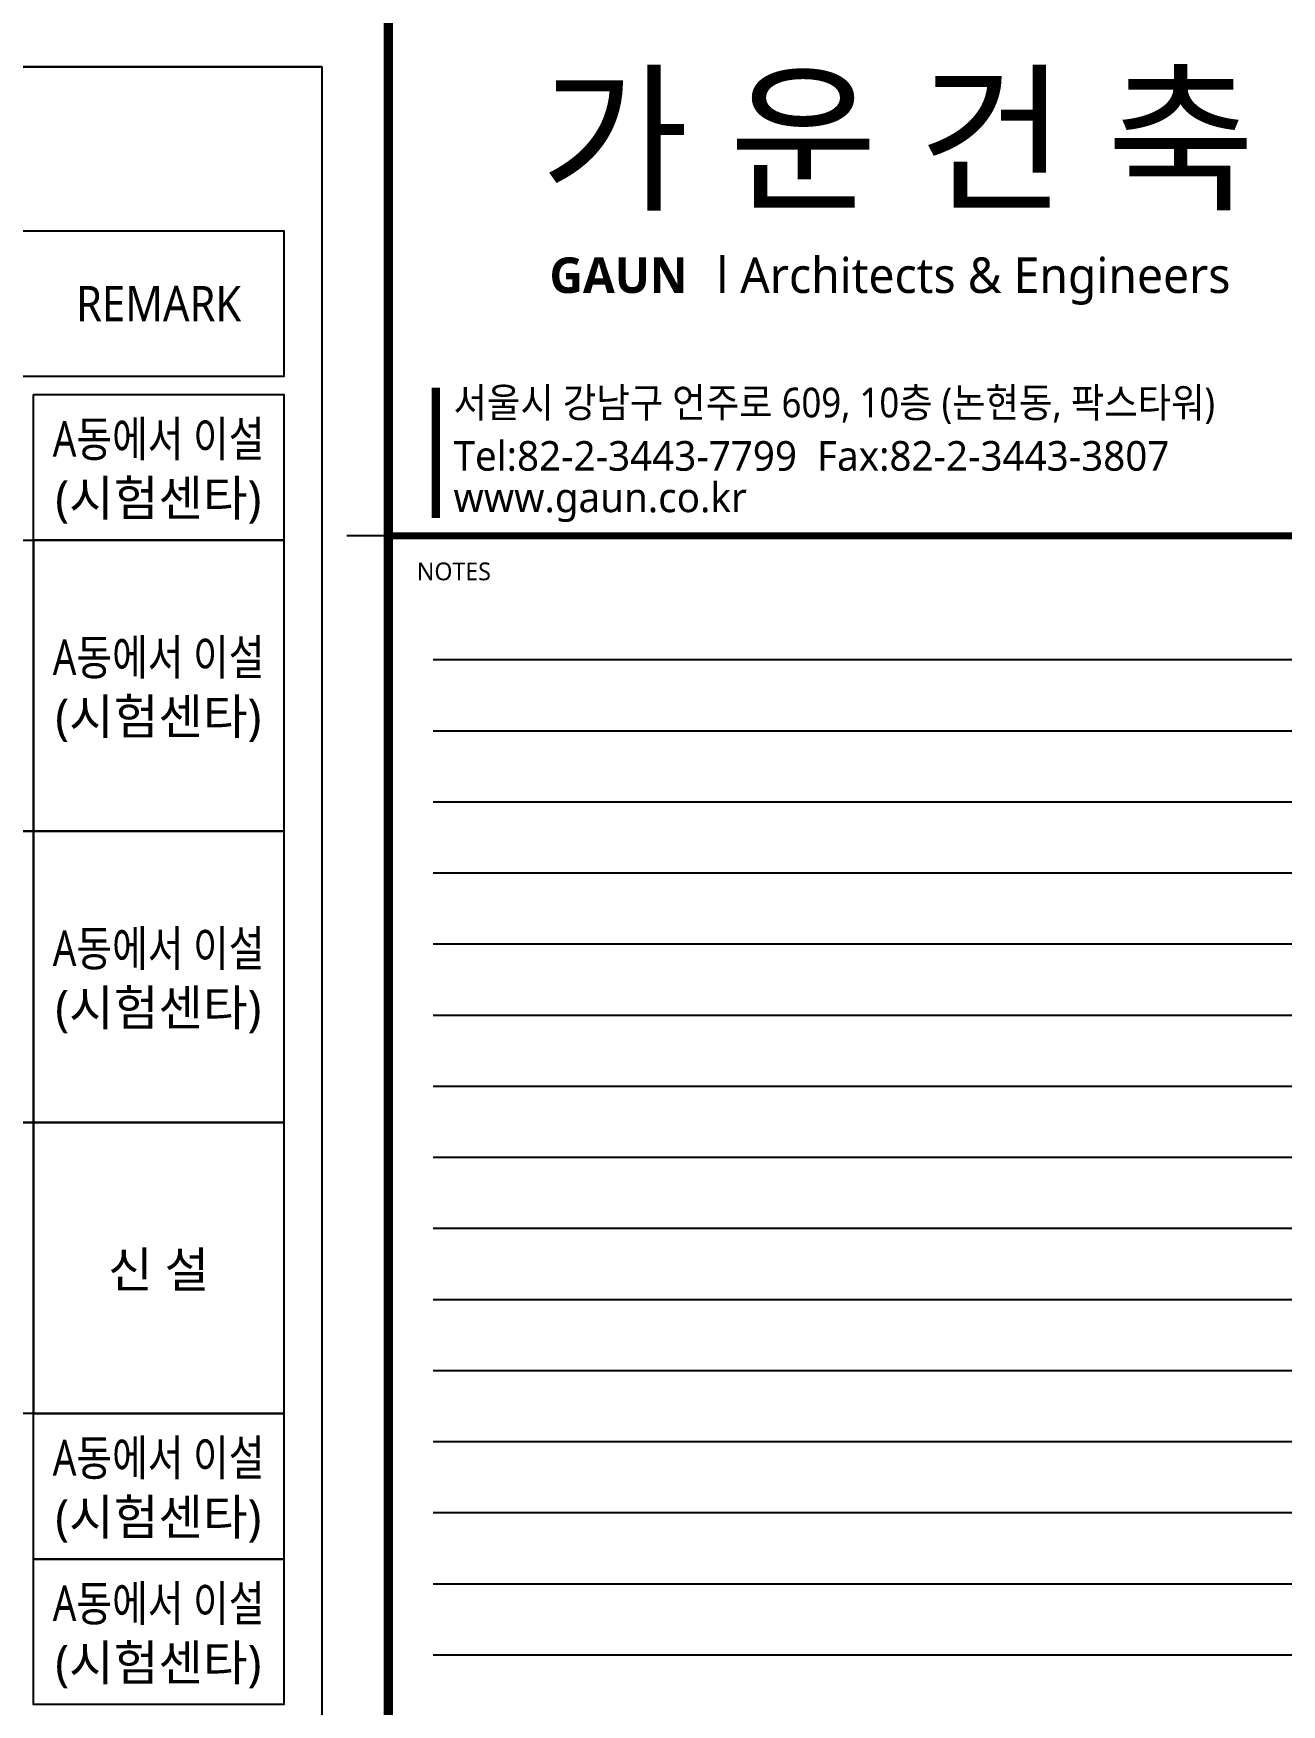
# Model space of a CAD drawing. Header units: millimetres. Extents: x 3355 to 129505, y 4600 to 34300.
# Drawn here: x 38531 to 43800, y 21418 to 28471 of the extents above; entities that cross this region are included whole.
import ezdxf
from ezdxf.enums import TextEntityAlignment as Align
from ezdxf.xclip import XClip

# ---------------------------------------------------------------- set-up
doc = ezdxf.new("R2010")
doc.units = ezdxf.units.MM
doc.header["$LTSCALE"] = 800
doc.header["$XCLIPFRAME"] = 0
for name, pattern in [('CEN', [62, 60, -1, 0, -1]), ('DASH', [0.35, 0.25, -0.1]), ('점선1', [2, 1.25, -0.75])]:
    doc.linetypes.add(name, pattern=pattern)
doc.layers.get('Defpoints').update_dxf_attribs({"color": 167})
for name, color, linetype in [('arch', 8, 'Continuous'), ('MISC', 11, 'Continuous'), ('SYM', 3, 'Continuous'), ('XR-SHEET-SHT', 5, 'Continuous'), ('XR-SHEET-TEXT', 3, 'Continuous'), ('XREF', 7, 'CEN')]:
    doc.layers.add(name, color=color, linetype=linetype)
doc.layers.add('XR-SHEET-TEMP', color=171, linetype='Continuous', plot=False)
doc.layers.add('건축도면', color=9, linetype='Continuous', lineweight=25)
doc.styles.add('GHS', font='malgun.ttf')
doc.styles.add('XR-SHEET$0$XREF-Form$0$맑은고딕', font='malgun.ttf')
doc.styles.add('맑은고딕B', font='malgunbd.ttf')

# ---------------------------------------------------------------- blocks, each defined once
blk = doc.blocks.new('XR-PLAN', base_point=(461, 408.4))
at = {"layer": 'arch', "linetype": 'DASH'}
blk.add_lwpolyline([(58193.9, 55900), (41700, 55900), (41700, 43269), (58193.9, 43269)], close=True, dxfattribs=at)
blk = doc.blocks.new('XR-FORM-EE', base_point=(461, 408))
at = {"layer": 'Defpoints', "linetype": 'Continuous', "ltscale": 2}
for points in [[(147457, 84911), (163900, 84911)], [(147457, 83711), (163900, 83711)], [(147457, 82511), (163900, 82511)], [(147457, 81311), (163900, 81311)], [(147457, 80111), (163900, 80111)], [(147457, 78911), (163900, 78911)], [(147457, 77711), (163900, 77711)], [(147457, 76511), (163900, 76511)], [(147457, 75311), (163900, 75311)], [(147457, 74111), (163900, 74111)], [(147457, 72911), (163900, 72911)], [(147457, 71711), (163900, 71711)], [(147457, 70511), (163900, 70511)], [(147457, 69311), (163900, 69311)], [(147457, 68111), (163900, 68111)]]:
    blk.add_lwpolyline(points, dxfattribs=at)
at = {"layer": 'XR-SHEET-SHT', "color": 5}
for points, const_width in [([(146700, 114600), (146700, 4200)], 160), ([(146700, 87000), (163900, 87000)], 114)]:
    blk.add_lwpolyline(points, dxfattribs=dict(at, const_width=const_width))
at = {"layer": 'XR-SHEET-SHT', "color": 7, "const_width": 140}
blk.add_lwpolyline([(147500, 89500), (147500, 87300)], dxfattribs=at)
at = {"layer": 'XR-SHEET-TEMP'}
blk.add_line((146700, 87000), (146000, 87000), dxfattribs=at)
at = {"layer": 'XR-SHEET-SHT', "color": 3, "style": '맑은고딕B'}
blk.add_text('GAUN ', height=600, dxfattribs=at).set_placement((150686, 91400), align=Align.MIDDLE_CENTER)
at = {"layer": 'XR-SHEET-SHT', "color": 7, "style": 'XR-SHEET$0$XREF-Form$0$맑은고딕'}
blk.add_text('l Architects & Engineers', height=600, dxfattribs=at).set_placement((156577, 91400), align=Align.MIDDLE_CENTER)
at = {"layer": 'XR-SHEET-SHT', "color": 7, "style": 'XR-SHEET$0$XREF-Form$0$맑은고딕', "width": 0.9}
blk.add_text('서울시 강남구 언주로 609, 10층 (논현동, 팍스타워)', height=500, dxfattribs=at).set_placement((147800, 89250), align=Align.MIDDLE_LEFT)
at = {"layer": 'XR-SHEET-SHT', "color": 7, "style": 'XR-SHEET$0$XREF-Form$0$맑은고딕'}
for s, height, p in [('Tel:82-2-3443-7799  Fax:82-2-3443-3807', 500, (147800, 88350)), ('www.gaun.co.kr', 500, (147800, 87650)), ('NOTES', 300, (147180, 86400))]:
    blk.add_text(s, height=height, dxfattribs=at).set_placement(p, align=Align.MIDDLE_LEFT)
at = {"layer": 'XR-SHEET-TEXT', "color": 2, "style": '맑은고딕B'}
blk.add_text('가 운 건 축', height=2000, dxfattribs=at).set_placement((155300, 93700), align=Align.MIDDLE_CENTER)

msp = doc.modelspace()

# ---------------------------------------------------------------- linework, layer by layer
at = {"layer": 'MISC'}
msp.add_lwpolyline([(39748.90134, 28329.52537), (28775.44102, 28329.52537), (28775.44969, 12049.07127), (39748.91001, 12049.07127)], close=True, dxfattribs=at)

# ---------------------------------------------------------------- block references
at = {"layer": '건축도면', "color": 1, "linetype": '점선1', "ltscale": 0.2}
ref = msp.add_blockref('XR-PLAN', (-6983.32308, -27635.43025), dxfattribs=at)
XClip(ref).set_block_clipping_path([(56227.7345986668, 39479.2603850555), (77438.0684519374, 60194.2361228569)])

# ---------------------------------------------------------------- next in the draw order: wipeouts: each hides what was drawn before it
msp.add_wipeout([(39748.90134, 28329.52537), (28775.44102, 28329.52537), (28775.44969, 12049.07127), (39748.91001, 12049.07127)]).dxf.layer = 'MISC'

# ---------------------------------------------------------------- next in the draw order: linework, layer by layer
at = {"layer": 'SYM'}
msp.add_lwpolyline([(32409.78451, 27956.60997), (32782.69991, 28329.52537), (39748.90134, 28329.52537), (39748.91001, 12049.07127)], dxfattribs=at)
at = {"layer": 'SYM', "color": 6}
for points in [[(28919.42138, 27023.76042), (28919.42138, 27638.07666), (39588.5043, 27638.08145), (39588.5043, 27023.76521)], [(38531.30788, 26946.97568), (39587.98515, 26946.97568), (39587.98515, 26332.65944), (38531.30788, 26332.65944)], [(38003.81548, 26332.65944), (38531.30788, 26332.65944), (38531.31116, 25104.02697), (38003.81876, 25104.02697)], [(38531.30788, 26332.65944), (39587.98515, 26332.65944), (39587.98843, 25104.02697), (38531.31116, 25104.02697)], [(38003.81548, 25104.02697), (38531.30788, 25104.02697), (38531.31116, 23875.39449), (38003.81876, 23875.39449)], [(38531.30788, 25104.02697), (39587.98515, 25104.02697), (39587.98843, 23875.39449), (38531.31116, 23875.39449)], [(38003.81548, 23875.39449), (38531.30788, 23875.39449), (38531.31116, 22646.76201), (38003.81876, 22646.76201)], [(38531.30788, 23875.39449), (39587.98515, 23875.39449), (39587.98843, 22646.76201), (38531.31116, 22646.76201)], [(38531.30788, 22646.76201), (39587.98515, 22646.76201), (39587.98515, 22032.44577), (38531.30788, 22032.44577)], [(38531.30788, 22032.44577), (39587.98515, 22032.44577), (39587.98515, 21418.12953), (38531.30788, 21418.12953)]]:
    msp.add_lwpolyline(points, close=True, dxfattribs=at)

# ---------------------------------------------------------------- next in the draw order: block references
at = {"layer": 'XREF', "xscale": 0.25, "yscale": 0.25, "zscale": 0.25}
msp.add_blockref('XR-FORM-EE', (3469.85398, 4702.54534), dxfattribs=at)

# ---------------------------------------------------------------- next in the draw order: texts
at = {"layer": 'SYM', "style": 'GHS', "width": 0.9}
msp.add_text('REMARK', height=150, dxfattribs=at).set_placement((39059.90097, 27330.92333), align=Align.MIDDLE)
at = {"layer": 'SYM', "style": 'GHS', "width": 0.8}
for p in [(39059.64651, 26760.06771), (39059.64815, 25838.59335), (39059.64815, 24609.96087), (39059.64651, 22459.85403), (39059.64651, 21845.53779)]:
    msp.add_text('A동에서 이설', height=150, dxfattribs=at).set_placement(p, align=Align.MIDDLE_CENTER)
at = {"layer": 'SYM', "style": 'GHS'}
for s, p in [('(시험센타)', (39058.62586, 26509.66707)), ('(시험센타)', (39058.6275, 25588.19271)), ('(시험센타)', (39058.6275, 24359.56023)), ('신 설', (39059.64815, 23253.8316)), ('(시험센타)', (39058.62586, 22209.45339)), ('(시험센타)', (39058.62586, 21595.13715))]:
    msp.add_text(s, height=150, dxfattribs=at).set_placement(p, align=Align.MIDDLE_CENTER)

doc.saveas('drawing.dxf')
